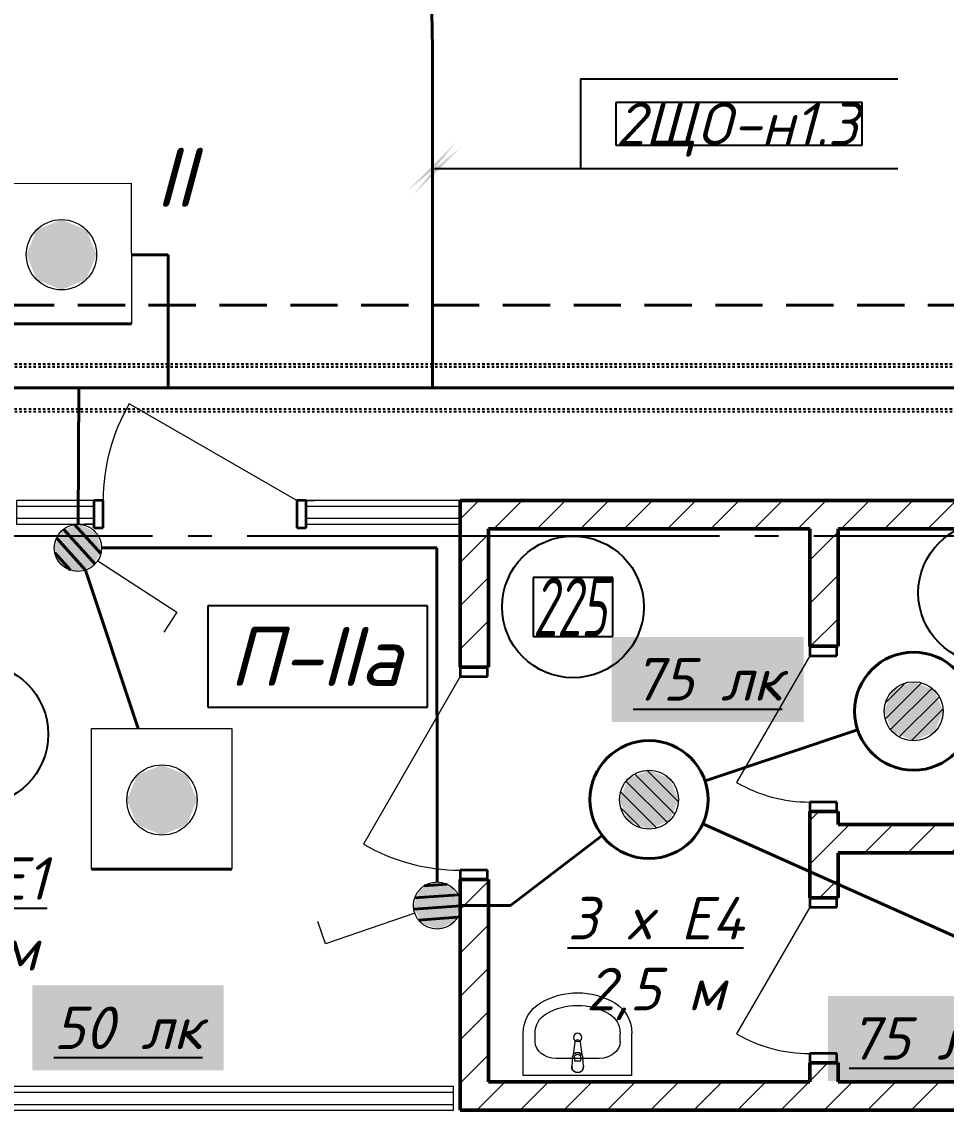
# Model space of a CAD drawing. Header units: millimetres. Extents: x 0 to 1286, y 0 to 420.
# Drawn here: x 228.65 to 267.79, y 255.26 to 301.37 of the extents above; entities that cross this region are included whole.
import ezdxf

# ---------------------------------------------------------------- set-up
doc = ezdxf.new("R2010")
doc.units = ezdxf.units.MM
doc.linetypes.add('JIS_02_2.0', pattern=[3, 2, -1])
doc.linetypes.add('ГОСТ 2.303 5', pattern=[24, 20, -1.5, 1, -1.5])
for name, color, linetype in [('Viewport1ForCustomObjects_0', 7, 'Continuous'), ('Viewport2ForCustomObjects_0', 7, 'Continuous'), ('Номер помещения', 7, 'Continuous'), ('СПКБ-0000-000-АР#002$0$Двери ArchiCAD', 7, 'Continuous'), ('СПКБ-0000-000-АР#002$0$Стены', 7, 'Continuous'), ('Строительные оси', 7, 'Continuous'), ('ЭМ_ЛОТКИ', 3, 'JIS_02_2.0'), ('ЭО_АВАРИЙНОЕ ОСВЕЩЕНИЕ', 7, 'Continuous'), ('ЭО_РАБОЧЕЕ ОСВЕЩЕНИЕ', 7, 'Continuous')]:
    doc.layers.add(name, color=color, linetype=linetype)
for name, color, linetype, lineweight, true_color in [('СПКБ-0000-000-АР#002$0$Двери ArchiCAD_Ном._пера__161', 7, 'Continuous', 13, 0xe11606), ('СПКБ-0000-000-АР#002$0$Двери ArchiCAD_Ном._пера__23', 7, 'Continuous', 35, 0xff6600), ('СПКБ-0000-000-АР#002$0$Двери ArchiCAD_Ном._пера__3', 7, 'Continuous', 18, 0xff6600), ('СПКБ-0000-000-АР#002$0$Двери ArchiCAD_Ном._пера__58', 7, 'Continuous', 50, 0xdf0000), ('СПКБ-0000-000-АР#002$0$Стены_Ном._пера__161', 7, 'Continuous', 13, 0xe11606), ('СПКБ-0000-000-АР#002$0$Стены_Ном._пера__58', 7, 'Continuous', 50, 0xdf0000)]:
    doc.layers.add(name, color=color, linetype=linetype, lineweight=lineweight, true_color=true_color)
doc.layers.add('СПКБ-0000-000-АР#002$0$Сантехника_Ном._пера__6', color=5, linetype='Continuous', lineweight=9)
doc.layers.add('СПКБ-0000-000-АР#002$0$Стены_Ном._пера__20', color=1, linetype='Continuous', lineweight=20)
doc.styles.add('1.8', font='isocpeui.ttf', dxfattribs={"height": 1.8})
doc.styles.add('2.5', font='isocpeui.ttf')
doc.styles.add('CustomTextStyle106', font='isocpeui.ttf', dxfattribs={"height": 1.8})
doc.styles.add('CustomTextStyle3', font='isocpeui.ttf', dxfattribs={"height": 2.5})
doc.styles.add('CustomTextStyle32', font='isocpeui.ttf', dxfattribs={"width": 0.594182, "height": 2.5})
pattern_1 = [(0, (0, 0), (0, 75), [0, -75])]
pattern_2 = [(45, (0, 0), (-91.9239, 91.9239), [])]

# ---------------------------------------------------------------- blocks, each defined once
blk = doc.blocks.new('*U672')
at = {"color": 0, "linetype": 'ByBlock', "lineweight": -2}
for p, q in [((-100, -31), (-100, -27000)), ((-100, -27000), (-100, -31)), ((-90, -27000), (-90, -31)), ((90, -31), (90, -27000)), ((100, -27000), (100, -31)), ((100, -27000), (100, -31))]:
    blk.add_line(p, q, dxfattribs=at)
blk = doc.blocks.new('*E728')
at = {"layer": 'Номер помещения', "color": 7, "linetype": 'Continuous', "true_color": 0xffffff}
for p, q in [((-84.083, 157.103), (-87.458, 157.103)), ((-87.458, 157.103), (-87.458, 154.603)), ((-84.083, 154.603), (-84.083, 157.103)), ((-87.458, 154.603), (-84.083, 154.603)), ((-87.458, 154.603), (-87.458, 154.603))]:
    blk.add_line(p, q, dxfattribs=at)
at = {"layer": 'Номер помещения', "color": 6, "linetype": 'Continuous'}
for p, q in [((-91.925, 155.906), (-101.231, 155.906)), ((-101.231, 155.906), (-101.231, 151.606)), ((-91.925, 151.606), (-91.925, 155.906)), ((-101.231, 151.606), (-91.925, 151.606))]:
    blk.add_line(p, q, dxfattribs=at)
for centre in [(-68.147, 156.449), (-85.771, 155.853), (-110.992, 150.462)]:
    blk.add_circle(centre, 3, dxfattribs=at)
at = {"layer": 'Строительные оси', "color": 3, "linetype": 'ГОСТ 2.303 5', "lineweight": 25}
blk.add_line((280.431, 158.857), (-283.569, 158.857), dxfattribs=at)
at = {"layer": 'ЭО_АВАРИЙНОЕ ОСВЕЩЕНИЕ', "color": 1, "linetype": 'JIS_02_2.0', "lineweight": 40}
blk.add_line((-151.738, 168.638), (-8.537, 168.638), dxfattribs=at)
at = {"layer": 'ЭО_РАБОЧЕЕ ОСВЕЩЕНИЕ', "color": 5, "lineweight": 40}
for p, q in [((-91.758, 182.059), (-91.719, 179.512)), ((-91.719, 179.512), (-91.719, 165.131)), ((-104.472, 170.773), (-102.908, 170.773)), ((-102.908, 170.773), (-102.908, 165.131)), ((-104.471, 167.849), (-110.421, 167.847)), ((-130.763, 165.131), (-106.695, 165.131)), ((-106.727, 159.355), (-106.695, 165.131)), ((-106.695, 165.131), (-102.908, 165.131)), ((-102.908, 165.131), (-91.719, 165.131)), ((-91.719, 165.131), (-54.225, 165.131)), ((-107.338, 159.151), (-106.006, 157.668)), ((-106.872, 159.345), (-105.763, 158.11)), ((-107.64, 158.775), (-106.413, 157.407)), ((-91.542, 158.357), (-105.733, 158.355)), ((-91.524, 144.204), (-91.542, 158.357)), ((-107.71, 158.139), (-107.052, 157.407)), ((-106.417, 157.406), (-104.181, 150.698)), ((-73.716, 150.642), (-80.179, 148.483)), ((-80.268, 146.67), (-69.048, 141.651)), ((-88.417, 143.204), (-84.536, 146.172)), ((-100.215, 144.748), (-106.165, 144.748)), ((-91.093, 144.107), (-92.075, 144.038)), ((-90.634, 143.661), (-92.467, 143.533)), ((-90.523, 143.192), (-92.512, 143.053)), ((-90.523, 143.204), (-88.417, 143.204)), ((-90.657, 142.705), (-92.312, 142.589))]:
    blk.add_line(p, q, dxfattribs=at)
at = {"layer": 'ЭО_РАБОЧЕЕ ОСВЕЩЕНИЕ', "color": 7, "lineweight": 0}
for p, q in [((-110.423, 173.797), (-104.473, 173.799)), ((-104.473, 173.799), (-104.471, 167.849)), ((-105.895, 157.809), (-102.544, 155.625)), ((-102.544, 155.625), (-103.09, 154.787)), ((-106.165, 150.698), (-100.215, 150.698)), ((-106.165, 144.748), (-106.165, 150.698)), ((-100.215, 150.698), (-100.215, 144.748)), ((-96.251, 141.577), (-96.576, 142.522)), ((-92.469, 142.879), (-96.251, 141.577))]:
    blk.add_line(p, q, dxfattribs=at)
at = {"layer": 'ЭО_РАБОЧЕЕ ОСВЕЩЕНИЕ', "color": 5, "lineweight": 0}
for p, q in [((-71.01, 152.639), (-72.55, 151.1)), ((-71.685, 152.638), (-72.548, 151.775)), ((-70.565, 152.411), (-72.322, 150.654)), ((-70.255, 152.047), (-71.957, 150.345)), ((-70.099, 151.53), (-71.44, 150.188)), ((-82.645, 148.937), (-81.304, 147.595)), ((-83.162, 148.78), (-81.46, 147.078)), ((-83.754, 148.025), (-82.215, 146.486)), ((-83.526, 148.471), (-81.769, 146.714)), ((-83.753, 147.35), (-82.89, 146.488))]:
    blk.add_line(p, q, dxfattribs=at)
at = {"layer": 'ЭО_РАБОЧЕЕ ОСВЕЩЕНИЕ', "color": 7, "lineweight": 0}
for centre, radius in [((-107.43, 170.773), 1.488), ((-106.733, 158.355), 1), ((-71.345, 151.435), 1.25), ((-103.173, 147.673), 1.488), ((-82.55, 147.69), 1.25), ((-91.523, 143.204), 1)]:
    blk.add_circle(centre, radius, dxfattribs=at)
at = {"layer": 'ЭО_РАБОЧЕЕ ОСВЕЩЕНИЕ', "color": 5, "lineweight": 40}
for centre in [(-71.345, 151.435), (-82.55, 147.69)]:
    blk.add_circle(centre, 2.5, dxfattribs=at)
at = {"layer": 'ЭО_РАБОЧЕЕ ОСВЕЩЕНИЕ', "color": 5, "lineweight": 0}
for points in [[(-107.43, 172.261), (-108.48, 171.825), (-106.378, 171.825)], [(-108.482, 171.825), (-108.917, 170.774), (-105.942, 170.774)], [(-108.48, 171.825), (-108.482, 171.825), (-106.378, 171.825)], [(-108.482, 171.825), (-106.378, 171.825), (-105.942, 170.774)], [(-108.48, 171.825), (-106.378, 171.825), (-106.378, 171.825)], [(-108.917, 170.774), (-108.917, 170.773), (-105.943, 170.773)], [(-108.917, 170.774), (-105.942, 170.774), (-105.943, 170.773)], [(-108.917, 170.773), (-108.481, 169.722), (-106.377, 169.722)], [(-108.917, 170.773), (-105.943, 170.773), (-106.377, 169.722)], [(-108.481, 169.722), (-108.481, 169.721), (-106.379, 169.721)], [(-108.481, 169.722), (-106.377, 169.722), (-106.379, 169.721)], [(-108.481, 169.721), (-106.379, 169.721), (-107.429, 169.286)], [(-107.401, 159.099), (-107.437, 159.023), (-105.989, 159.023)], [(-106.679, 159.353), (-107.401, 159.099), (-106.148, 159.099)], [(-107.401, 159.099), (-106.148, 159.099), (-105.989, 159.023)], [(-107.437, 159.023), (-107.732, 158.409), (-105.772, 158.409)], [(-107.437, 159.023), (-105.989, 159.023), (-105.772, 158.409)], [(-107.732, 158.409), (-107.694, 158.301), (-105.734, 158.301)], [(-107.732, 158.409), (-105.772, 158.409), (-105.734, 158.301)], [(-107.694, 158.301), (-107.477, 157.687), (-106.029, 157.687)], [(-107.694, 158.301), (-105.734, 158.301), (-106.029, 157.687)], [(-107.477, 157.687), (-107.318, 157.61), (-106.065, 157.61)], [(-107.477, 157.687), (-106.029, 157.687), (-106.065, 157.61)], [(-107.318, 157.61), (-106.065, 157.61), (-106.787, 157.356)], [(-71.345, 152.685), (-72.229, 152.319), (-70.461, 152.319)], [(-72.229, 152.319), (-72.595, 151.435), (-70.095, 151.435)], [(-72.229, 152.319), (-70.461, 152.319), (-70.095, 151.435)], [(-72.595, 151.435), (-72.229, 150.551), (-70.461, 150.551)], [(-72.595, 151.435), (-70.095, 151.435), (-70.461, 150.551)], [(-72.229, 150.551), (-70.461, 150.551), (-71.345, 150.185)], [(-103.173, 149.161), (-104.225, 148.725), (-102.121, 148.725)], [(-82.55, 148.94), (-83.434, 148.574), (-81.666, 148.574)], [(-104.225, 148.725), (-104.661, 147.673), (-101.686, 147.673)], [(-104.225, 148.725), (-102.121, 148.725), (-101.686, 147.673)], [(-83.434, 148.574), (-83.8, 147.69), (-81.3, 147.69)], [(-83.434, 148.574), (-81.666, 148.574), (-81.3, 147.69)], [(-104.661, 147.673), (-104.225, 146.621), (-102.121, 146.621)], [(-104.661, 147.673), (-101.686, 147.673), (-102.121, 146.621)], [(-83.8, 147.69), (-83.434, 146.807), (-81.666, 146.807)], [(-83.8, 147.69), (-81.3, 147.69), (-81.666, 146.807)], [(-83.434, 146.807), (-81.666, 146.807), (-82.55, 146.44)], [(-104.225, 146.621), (-102.121, 146.621), (-103.173, 146.186)], [(-92.08, 143.959), (-92.278, 143.86), (-90.818, 143.86)], [(-91.593, 144.202), (-92.08, 143.959), (-90.867, 143.959)], [(-92.08, 143.959), (-90.867, 143.959), (-90.818, 143.86)], [(-92.278, 143.86), (-92.474, 143.274), (-90.526, 143.274)], [(-92.278, 143.86), (-90.818, 143.86), (-90.526, 143.274)], [(-92.474, 143.274), (-92.521, 143.134), (-90.572, 143.134)], [(-92.521, 143.134), (-92.228, 142.548), (-90.768, 142.548)], [(-92.521, 143.134), (-90.572, 143.134), (-90.768, 142.548)], [(-92.474, 143.274), (-90.526, 143.274), (-90.572, 143.134)], [(-92.228, 142.548), (-92.179, 142.449), (-90.966, 142.449)], [(-92.228, 142.548), (-90.768, 142.548), (-90.966, 142.449)], [(-92.179, 142.449), (-90.966, 142.449), (-91.453, 142.206)]]:
    blk.add_solid(points, dxfattribs=at)
at = {"layer": 'Номер помещения', "linetype": 'Continuous', "style": 'CustomTextStyle32', "width": 0.594182}
blk.add_text('225', height=2.5, dxfattribs=at).set_placement((-87.458, 154.603))
at = {"layer": 'Номер помещения', "color": 0, "linetype": 'Continuous', "style": 'CustomTextStyle3'}
blk.add_text('П-IIа', height=2.5, dxfattribs=at).set_placement((-100.331, 152.506))
blk = doc.blocks.new('СПКБ-0000-000-АР#002$0$Однопольная Дверь 19_3')
at = {"layer": 'СПКБ-0000-000-АР#002$0$Двери ArchiCAD_Ном._пера__161', "color": 12, "linetype": 'Continuous', "lineweight": 13, "true_color": 0xe11606}
for p, q in [((-450, 0), (-487, 0)), ((-450, 0), (-450, -25)), ((450, 0), (450, -25)), ((450, 0), (487, 0)), ((-450, -25), (-450, -75)), ((450, -25), (450, -75)), ((-450, -75), (-450, -100)), ((450, -75), (450, -100)), ((-450, -100), (-487, -100)), ((450, -100), (487, -100))]:
    blk.add_line(p, q, dxfattribs=at)
at = {"layer": 'СПКБ-0000-000-АР#002$0$Двери ArchiCAD_Ном._пера__23', "color": 30, "linetype": 'Continuous', "lineweight": 35, "true_color": 0xff6600}
for p, q in [((-410, 0), (-450, 0)), ((-450, 0), (-450, -115)), ((-410, -115), (-410, 0)), ((450, 0), (410, 0)), ((410, 0), (410, -115)), ((450, -115), (450, 0)), ((-450, -115), (-410, -115)), ((410, -115), (450, -115))]:
    blk.add_line(p, q, dxfattribs=at)
at = {"layer": 'СПКБ-0000-000-АР#002$0$Двери ArchiCAD_Ном._пера__3', "color": 30, "linetype": 'Continuous', "lineweight": 18, "true_color": 0xff6600}
blk.add_line((410, 0), (-300.1, 410), dxfattribs=at)
blk.add_arc((410, 0), 820, 150, 180, dxfattribs=at)
blk = doc.blocks.new('СПКБ-0000-000-АР#002$0$Стена_20', base_point=(-10932.9, 16035.7))
at = {"layer": 'СПКБ-0000-000-АР#002$0$Стены_Ном._пера__161', "linetype": 'Continuous', "lineweight": 13, "true_color": 0xe11606}
h = blk.add_hatch(dxfattribs=at)
h.set_pattern_fill('ГИПС', color=12, style=0, pattern_type=2)
h.set_pattern_definition(pattern_1)
h.paths.add_polyline_path([(-10606.6, 16035.7), (-10932.9, 16035.7), (-10932.9, 16010.7), (-10606.6, 16010.7)])
h = blk.add_hatch(dxfattribs=at)
h.set_pattern_fill('ГИПС', color=12, style=0, pattern_type=2)
h.set_pattern_definition(pattern_1)
h.paths.add_polyline_path([(-9054.4, 16035.7), (-9706.6, 16035.7), (-9706.6, 16010.7), (-9054.4, 16010.7)])
h = blk.add_hatch(dxfattribs=at)
h.set_pattern_fill('ГИПС', color=12, style=0, pattern_type=2)
h.set_pattern_definition(pattern_1)
h.paths.add_polyline_path([(-10932.9, 15935.7), (-10606.6, 15935.7), (-10606.6, 15960.7), (-10932.9, 15960.7)])
h = blk.add_hatch(dxfattribs=at)
h.set_pattern_fill('ГИПС', color=12, style=0, pattern_type=2)
h.set_pattern_definition(pattern_1)
h.paths.add_polyline_path([(-9706.6, 15960.7), (-9706.6, 15935.7), (-9054.4, 15935.7), (-9054.4, 15960.7)])
at = {"layer": 'СПКБ-0000-000-АР#002$0$Стены_Ном._пера__161', "color": 12, "linetype": 'Continuous', "lineweight": 13, "true_color": 0xe11606}
for p, q in [((-10606.6, 16010.7), (-10932.9, 16010.7)), ((-10606.6, 16035.7), (-10643.6, 16035.7)), ((-10606.6, 16035.7), (-10606.6, 16010.7)), ((-10606.6, 16010.7), (-10606.6, 15960.7)), ((-9706.6, 16035.7), (-9669.6, 16035.7)), ((-9706.6, 16035.7), (-9706.6, 16010.7)), ((-9054.4, 16010.7), (-9706.6, 16010.7)), ((-9706.6, 16010.7), (-9706.6, 15960.7)), ((-10932.9, 15960.7), (-10606.6, 15960.7)), ((-10606.6, 15960.7), (-10606.6, 15935.7)), ((-9706.6, 15960.7), (-9054.4, 15960.7)), ((-9706.6, 15960.7), (-9706.6, 15935.7)), ((-10606.6, 15935.7), (-10643.6, 15935.7)), ((-9706.6, 15935.7), (-9669.6, 15935.7))]:
    blk.add_line(p, q, dxfattribs=at)
at = {"layer": 'СПКБ-0000-000-АР#002$0$Стены_Ном._пера__161', "color": 12, "linetype": 'Continuous', "lineweight": 13, "true_color": 0xe11606, "flags": 128}
for points in [[(-10606.6, 16035.7), (-10932.9, 16035.7)], [(-10932.9, 16035.7), (-10932.9, 15935.7)], [(-9054.4, 16035.7), (-9706.6, 16035.7)], [(-9054.4, 15935.7), (-9054.4, 16035.7)], [(-10932.9, 15935.7), (-10606.6, 15935.7)], [(-9706.6, 15935.7), (-9054.4, 15935.7)]]:
    blk.add_lwpolyline(points, dxfattribs=at)
at = {"layer": 'СПКБ-0000-000-АР#002$0$Двери ArchiCAD', "color": 21, "linetype": 'Continuous', "lineweight": 18, "true_color": 0xff9955, "zscale": 1000}
blk.add_blockref('СПКБ-0000-000-АР#002$0$Однопольная Дверь 19_3', (-10156.6, 16035.7), dxfattribs=at)
blk = doc.blocks.new('СПКБ-0000-000-АР#002$0$Стена_67', base_point=(-11707.3, 13453.2))
at = {"layer": 'СПКБ-0000-000-АР#002$0$Стены_Ном._пера__161', "linetype": 'Continuous', "lineweight": 13, "true_color": 0xe11606}
h = blk.add_hatch(dxfattribs=at)
h.set_pattern_fill('ГИПС', color=12, style=0, pattern_type=2)
h.set_pattern_definition(pattern_1)
h.paths.add_polyline_path([(-9082.6, 13553.2), (-11607.3, 13553.2), (-11632.3, 13528.2), (-9082.6, 13528.2)])
h = blk.add_hatch(dxfattribs=at)
h.set_pattern_fill('ГИПС', color=12, style=0, pattern_type=2)
h.set_pattern_definition(pattern_1)
h.paths.add_polyline_path([(-11707.3, 13453.2), (-9082.6, 13453.2), (-9082.6, 13478.2), (-11682.3, 13478.2)])
at = {"layer": 'СПКБ-0000-000-АР#002$0$Стены_Ном._пера__161', "color": 12, "linetype": 'Continuous', "lineweight": 13, "true_color": 0xe11606}
for p, q in [((-9082.6, 13528.2), (-11632.3, 13528.2)), ((-11682.3, 13478.2), (-9082.6, 13478.2))]:
    blk.add_line(p, q, dxfattribs=at)
at = {"layer": 'СПКБ-0000-000-АР#002$0$Стены_Ном._пера__161', "color": 12, "linetype": 'Continuous', "lineweight": 13, "true_color": 0xe11606, "flags": 128}
for points in [[(-9082.6, 13553.2), (-11607.3, 13553.2)], [(-9082.6, 13453.2), (-9082.6, 13553.2)], [(-11707.3, 13453.2), (-9082.6, 13453.2)]]:
    blk.add_lwpolyline(points, dxfattribs=at)
blk = doc.blocks.new('СПКБ-0000-000-АР#002$0$Однопольная Дверь 19_8')
at = {"layer": 'СПКБ-0000-000-АР#002$0$Двери ArchiCAD_Ном._пера__23', "color": 30, "linetype": 'Continuous', "lineweight": 35, "true_color": 0xff6600}
for p, q in [((-410, 0), (-450, 0)), ((-450, 0), (-450, -115)), ((-410, -115), (-410, 0)), ((450, 0), (410, 0)), ((410, 0), (410, -115)), ((450, -115), (450, 0)), ((-450, -115), (-410, -115)), ((410, -115), (450, -115))]:
    blk.add_line(p, q, dxfattribs=at)
at = {"layer": 'СПКБ-0000-000-АР#002$0$Двери ArchiCAD_Ном._пера__3', "color": 30, "linetype": 'Continuous', "lineweight": 18, "true_color": 0xff6600}
blk.add_line((410, 0), (-300.1, 410), dxfattribs=at)
blk.add_arc((410, 0), 820, 150, 180, dxfattribs=at)
at = {"layer": 'СПКБ-0000-000-АР#002$0$Двери ArchiCAD_Ном._пера__58', "color": 12, "linetype": 'Continuous', "lineweight": 50, "true_color": 0xdf0000}
for p, q in [((-450, 0), (-487, 0)), ((-450, 0), (-450, -115)), ((450, 0), (450, -115)), ((450, 0), (487, 0)), ((-450, -120), (-487, -120)), ((-450, -115), (-450, -120)), ((450, -115), (450, -120)), ((450, -120), (487, -120))]:
    blk.add_line(p, q, dxfattribs=at)
blk = doc.blocks.new('СПКБ-0000-000-АР#002$0$Стена_68', base_point=(-9054.4, 13454.2))
at = {"layer": 'СПКБ-0000-000-АР#002$0$Стены_Ном._пера__20', "linetype": 'Continuous', "lineweight": 20}
h = blk.add_hatch(dxfattribs=at)
h.set_pattern_fill('КИРПИЧ_ОБЫКНОВЕННЫЙ', color=1, style=0, pattern_type=2)
h.set_pattern_definition(pattern_2)
h.paths.add_polyline_path([(-8934.4, 15915.7), (-9054.4, 16035.7), (-9054.4, 15330.3), (-8939.4, 15330.3), (-8934.4, 15330.3)])
h = blk.add_hatch(dxfattribs=at)
h.set_pattern_fill('КИРПИЧ_ОБЫКНОВЕННЫЙ', color=1, style=0, pattern_type=2)
h.set_pattern_definition(pattern_2)
h.paths.add_polyline_path([(-8939.4, 14430.3), (-9054.4, 14430.3), (-9054.4, 13454.2), (-8934.4, 13574.2), (-8934.4, 14430.3)])
at = {"layer": 'СПКБ-0000-000-АР#002$0$Стены_Ном._пера__58', "color": 12, "linetype": 'Continuous', "lineweight": 50, "true_color": 0xdf0000}
for p, q in [((-9054.4, 15330.3), (-9054.4, 15367.3)), ((-8934.4, 15330.3), (-8934.4, 15367.3)), ((-9054.4, 15330.3), (-8939.4, 15330.3)), ((-8939.4, 15330.3), (-8934.4, 15330.3)), ((-9054.4, 14430.3), (-9054.4, 14393.3)), ((-9054.4, 14430.3), (-8939.4, 14430.3)), ((-8939.4, 14430.3), (-8934.4, 14430.3)), ((-8934.4, 14430.3), (-8934.4, 14393.3))]:
    blk.add_line(p, q, dxfattribs=at)
at = {"layer": 'СПКБ-0000-000-АР#002$0$Стены_Ном._пера__58', "color": 12, "linetype": 'Continuous', "lineweight": 50, "true_color": 0xdf0000, "flags": 128}
for points in [[(-9054.4, 16035.7), (-9054.4, 15330.3)], [(-8934.4, 15330.3), (-8934.4, 15915.7)], [(-9054.4, 14430.3), (-9054.4, 13454.2)], [(-8934.4, 13574.2), (-8934.4, 14430.3)]]:
    blk.add_lwpolyline(points, dxfattribs=at)
at = {"layer": 'СПКБ-0000-000-АР#002$0$Двери ArchiCAD', "color": 21, "linetype": 'Continuous', "lineweight": 18, "true_color": 0xff9955, "zscale": 1000, "rotation": 90}
blk.add_blockref('СПКБ-0000-000-АР#002$0$Однопольная Дверь 19_8', (-9054.4, 14880.3), dxfattribs=at)
blk = doc.blocks.new('СПКБ-0000-000-АР#002$0$Однопольная Дверь 19_9')
at = {"layer": 'СПКБ-0000-000-АР#002$0$Двери ArchiCAD_Ном._пера__23', "color": 30, "linetype": 'Continuous', "lineweight": 35, "true_color": 0xff6600}
for p, q in [((-310, 0), (-350, 0)), ((-350, 0), (-350, -115)), ((-310, -115), (-310, 0)), ((350, 0), (310, 0)), ((310, 0), (310, -115)), ((350, -115), (350, 0)), ((-350, -115), (-310, -115)), ((310, -115), (350, -115))]:
    blk.add_line(p, q, dxfattribs=at)
at = {"layer": 'СПКБ-0000-000-АР#002$0$Двери ArchiCAD_Ном._пера__3', "color": 30, "linetype": 'Continuous', "lineweight": 18, "true_color": 0xff6600}
blk.add_line((310, 0), (-226.9, 310), dxfattribs=at)
blk.add_arc((310, 0), 620, 150, 180, dxfattribs=at)
at = {"layer": 'СПКБ-0000-000-АР#002$0$Двери ArchiCAD_Ном._пера__58', "color": 12, "linetype": 'Continuous', "lineweight": 50, "true_color": 0xdf0000}
for p, q in [((-350, 0), (-387, 0)), ((-350, 0), (-350, -115)), ((350, 0), (350, -115)), ((350, 0), (387, 0)), ((-350, -120), (-387, -120)), ((-350, -115), (-350, -120)), ((350, -115), (350, -120)), ((350, -120), (387, -120))]:
    blk.add_line(p, q, dxfattribs=at)
blk = doc.blocks.new('СПКБ-0000-000-АР#002$0$Стена_69', base_point=(-7574.4, 13454.2))
at = {"layer": 'СПКБ-0000-000-АР#002$0$Стены_Ном._пера__20', "linetype": 'Continuous', "lineweight": 20}
h = blk.add_hatch(dxfattribs=at)
h.set_pattern_fill('КИРПИЧ_ОБЫКНОВЕННЫЙ', color=1, style=0, pattern_type=2)
h.set_pattern_definition(pattern_2)
h.paths.add_polyline_path([(-7454.4, 15915.7), (-7574.4, 15915.7), (-7574.4, 15418.8), (-7459.4, 15418.8), (-7454.4, 15418.8)])
h = blk.add_hatch(dxfattribs=at)
h.set_pattern_fill('КИРПИЧ_ОБЫКНОВЕННЫЙ', color=1, style=0, pattern_type=2)
h.set_pattern_definition(pattern_2)
h.paths.add_polyline_path([(-7459.4, 14718.8), (-7574.4, 14718.8), (-7574.4, 14353.4), (-7459.4, 14353.4), (-7454.4, 14353.4), (-7454.4, 14718.8)])
h = blk.add_hatch(dxfattribs=at)
h.set_pattern_fill('КИРПИЧ_ОБЫКНОВЕННЫЙ', color=1, style=0, pattern_type=2)
h.set_pattern_definition(pattern_2)
h.paths.add_polyline_path([(-7574.4, 13574.2), (-7454.4, 13574.2), (-7454.4, 13653.4), (-7459.4, 13653.4), (-7574.4, 13653.4)])
at = {"layer": 'СПКБ-0000-000-АР#002$0$Стены_Ном._пера__58', "color": 12, "linetype": 'Continuous', "lineweight": 50, "true_color": 0xdf0000}
for p, q in [((-7574.4, 15418.8), (-7574.4, 15455.8)), ((-7454.4, 15418.8), (-7454.4, 15455.8)), ((-7574.4, 15418.8), (-7459.4, 15418.8)), ((-7459.4, 15418.8), (-7454.4, 15418.8)), ((-7574.4, 14718.8), (-7574.4, 14681.8)), ((-7574.4, 14718.8), (-7459.4, 14718.8)), ((-7459.4, 14718.8), (-7454.4, 14718.8)), ((-7454.4, 14718.8), (-7454.4, 14681.8)), ((-7574.4, 14353.4), (-7574.4, 14390.4)), ((-7454.4, 14353.4), (-7454.4, 14390.4)), ((-7574.4, 14353.4), (-7459.4, 14353.4)), ((-7459.4, 14353.4), (-7454.4, 14353.4)), ((-7574.4, 13653.4), (-7574.4, 13616.4)), ((-7574.4, 13653.4), (-7459.4, 13653.4)), ((-7459.4, 13653.4), (-7454.4, 13653.4)), ((-7454.4, 13653.4), (-7454.4, 13616.4))]:
    blk.add_line(p, q, dxfattribs=at)
at = {"layer": 'СПКБ-0000-000-АР#002$0$Стены_Ном._пера__58', "color": 12, "linetype": 'Continuous', "lineweight": 50, "true_color": 0xdf0000, "flags": 128}
for points in [[(-7574.4, 15915.7), (-7574.4, 15418.8)], [(-7454.4, 15418.8), (-7454.4, 15915.7)], [(-7574.4, 14718.8), (-7574.4, 14353.4)], [(-7454.4, 14664.1), (-7454.4, 14718.8)], [(-7454.4, 14353.4), (-7454.4, 14544.1)], [(-7574.4, 13653.4), (-7574.4, 13574.2)], [(-7454.4, 13574.2), (-7454.4, 13653.4)]]:
    blk.add_lwpolyline(points, dxfattribs=at)
at = {"layer": 'СПКБ-0000-000-АР#002$0$Двери ArchiCAD', "color": 21, "linetype": 'Continuous', "lineweight": 18, "true_color": 0xff9955, "zscale": 1000, "rotation": 90}
for p in [(-7574.4, 15068.8), (-7574.4, 14003.4)]:
    blk.add_blockref('СПКБ-0000-000-АР#002$0$Однопольная Дверь 19_9', p, dxfattribs=at)
blk = doc.blocks.new('СПКБ-0000-000-АР#002$0$Стена_70', base_point=(-7574.4, 14544.1))
at = {"layer": 'СПКБ-0000-000-АР#002$0$Стены_Ном._пера__20', "linetype": 'Continuous', "lineweight": 20}
h = blk.add_hatch(dxfattribs=at)
h.set_pattern_fill('КИРПИЧ_ОБЫКНОВЕННЫЙ', color=1, style=0, pattern_type=2)
h.set_pattern_definition(pattern_2)
h.paths.add_polyline_path([(-7454.4, 14544.1), (-5896.7, 14544.1), (-5896.7, 14664.1), (-7454.4, 14664.1)])
at = {"layer": 'СПКБ-0000-000-АР#002$0$Стены_Ном._пера__58', "color": 12, "linetype": 'Continuous', "lineweight": 50, "true_color": 0xdf0000, "flags": 128}
for points in [[(-5896.7, 14664.1), (-7454.4, 14664.1)], [(-7454.4, 14544.1), (-5896.7, 14544.1)]]:
    blk.add_lwpolyline(points, dxfattribs=at)
blk = doc.blocks.new('СПКБ-0000-000-АР#002$0$Стена_78', base_point=(-9054.4, 13454.2))
at = {"layer": 'СПКБ-0000-000-АР#002$0$Стены_Ном._пера__20', "linetype": 'Continuous', "lineweight": 20}
h = blk.add_hatch(dxfattribs=at)
h.set_pattern_fill('КИРПИЧ_ОБЫКНОВЕННЫЙ', color=1, style=0, pattern_type=2)
h.set_pattern_definition(pattern_2)
h.paths.add_polyline_path([(-9054.4, 13454.2), (-5896.7, 13454.2), (-5896.7, 13574.2), (-8934.4, 13574.2)])
at = {"layer": 'СПКБ-0000-000-АР#002$0$Стены_Ном._пера__58', "color": 12, "linetype": 'Continuous', "lineweight": 50, "true_color": 0xdf0000, "flags": 128}
for points in [[(-7574.4, 13574.2), (-8934.4, 13574.2)], [(-5896.7, 13574.2), (-7454.4, 13574.2)], [(-9054.4, 13454.2), (-5896.7, 13454.2)]]:
    blk.add_lwpolyline(points, dxfattribs=at)
blk = doc.blocks.new('СПКБ-0000-000-АР#002$0$Стена_79', base_point=(-9054.4, 16035.7))
at = {"layer": 'СПКБ-0000-000-АР#002$0$Стены_Ном._пера__20', "linetype": 'Continuous', "lineweight": 20}
h = blk.add_hatch(dxfattribs=at)
h.set_pattern_fill('КИРПИЧ_ОБЫКНОВЕННЫЙ', color=1, style=0, pattern_type=2)
h.set_pattern_definition(pattern_2)
h.paths.add_polyline_path([(-6156.9, 15915.7), (-6156.9, 16035.7), (-9054.4, 16035.7), (-8934.4, 15915.7)])
at = {"layer": 'СПКБ-0000-000-АР#002$0$Стены_Ном._пера__58', "color": 12, "linetype": 'Continuous', "lineweight": 50, "true_color": 0xdf0000, "flags": 128}
for points in [[(-6156.9, 16035.7), (-9054.4, 16035.7)], [(-8934.4, 15915.7), (-7574.4, 15915.7)], [(-7454.4, 15915.7), (-6156.9, 15915.7)]]:
    blk.add_lwpolyline(points, dxfattribs=at)
blk = doc.blocks.new('СПКБ-0000-000-АР#002$0$Basin 01 70')
at = {"layer": 'СПКБ-0000-000-АР#002$0$Сантехника_Ном._пера__6', "color": 5, "linetype": 'Continuous', "lineweight": 9}
for p, q in [((-230, 0), (-230, -178.2)), ((230, 0), (-230, 0)), ((230, 0), (230, -178.2)), ((-23.9, -38.5), (-23.8, -33.4)), ((-21, -78.8), (-23.9, -38.5)), ((21, -78.8), (23.9, -38.5)), ((23.9, -38.5), (23.8, -33.5)), ((-91.1, -71.8), (-91.1, -71.8)), ((91.1, -71.8), (-91.1, -71.8)), ((-17.7, -88.3), (-11.1, -141.2)), ((-13.6, -76.6), (-13.6, -61.7)), ((-13.6, -61.7), (13.6, -61.7)), ((-13.6, -62.4), (13.6, -62.4)), ((11.1, -141.2), (17.7, -88.3)), ((13.6, -61.7), (13.6, -76.6)), ((-180, -142.5), (-180, -178.2)), ((180, -142.5), (180, -178.2))]:
    blk.add_line(p, q, dxfattribs=at)
blk.add_circle((0, -161.1), 17.5, dxfattribs=at)
for centre, radius, start, end in [((0, -36.8), 25, 339.2856, 200.7144), ((0, -36.8), 24, 7.8374, 171.8967), ((0, -76.2), 21.1, 185.1696, 354.8304), ((0, -76.9), 21.1, 185.1696, 354.8304), ((0, -76.6), 13.6, 180, 0), ((0, -139.8), 11.2, 187.1389, 352.8611)]:
    blk.add_arc(centre, radius, start, end, dxfattribs=at)
for centre, major_axis, ratio, start_param, end_param in [((-91.1, -142.5), (-88.9, 0), 0.796047, 4.712389, 6.283185), ((91.1, -142.5), (-88.9, 0), 0.796047, 3.141593, 4.712389), ((-91.1, -178.2), (0, -147.3), 0.942857, 4.712389, 5.78621), ((-91.1, -178.2), (0, -94.3), 0.942857, 4.712389, 5.78621), ((91.1, -178.2), (0, -94.3), 0.942857, 0.496975, 1.570796), ((91.1, -178.2), (0, -147.3), 0.942857, 0.496975, 1.570796), ((0, 0), (0, -297), 0.942857, 5.78621, 6.78016), ((0, 0), (0, -350), 0.942857, 5.78621, 6.78016)]:
    blk.add_ellipse(centre, major_axis=major_axis, ratio=ratio, start_param=start_param, end_param=end_param, dxfattribs=at)
blk = doc.blocks.new('*E727')
at = {"layer": 'СПКБ-0000-000-АР#002$0$Сантехника_Ном._пера__6', "color": 5, "linetype": 'Continuous', "lineweight": 9, "xscale": -0.01, "yscale": 0.01, "zscale": 10, "rotation": 180}
blk.add_blockref('СПКБ-0000-000-АР#002$0$Basin 01 70', (190.745, 184.663), dxfattribs=at)
at = {"layer": 'СПКБ-0000-000-АР#002$0$Стены', "color": 12, "lineweight": 13, "true_color": 0xe11606, "xscale": 0.01, "yscale": 0.01, "zscale": 0.01}
for name, p in [('СПКБ-0000-000-АР#002$0$Стена_20', (166.99, 209.015)), ('СПКБ-0000-000-АР#002$0$Стена_67', (159.246, 183.189))]:
    blk.add_blockref(name, p, dxfattribs=at)
at = {"layer": 'СПКБ-0000-000-АР#002$0$Стены', "color": 12, "lineweight": 50, "true_color": 0xdf0000, "xscale": 0.01, "yscale": 0.01, "zscale": 0.01}
for name, p in [('СПКБ-0000-000-АР#002$0$Стена_68', (185.775, 183.199)), ('СПКБ-0000-000-АР#002$0$Стена_79', (185.775, 209.015)), ('СПКБ-0000-000-АР#002$0$Стена_69', (200.575, 183.199)), ('СПКБ-0000-000-АР#002$0$Стена_70', (200.575, 194.098)), ('СПКБ-0000-000-АР#002$0$Стена_78', (185.775, 183.199))]:
    blk.add_blockref(name, p, dxfattribs=at)
blk = doc.blocks.new('CustomObjectsInViewport1_0')
at = {"layer": 'ЭО_РАБОЧЕЕ ОСВЕЩЕНИЕ'}
for p, q in [((252.303, 298.948), (265.738, 298.948)), ((252.303, 298.948), (252.303, 295.148)), ((246.125, 295.148), (252.303, 295.148)), ((252.303, 295.148), (265.738, 295.148))]:
    blk.add_line(p, q, dxfattribs=at)
at = {"layer": 'ЭО_РАБОЧЕЕ ОСВЕЩЕНИЕ', "color": 7, "true_color": 0xffffff}
for p, q in [((264.238, 297.948), (253.803, 297.948)), ((253.803, 297.948), (253.803, 296.148)), ((264.238, 296.148), (264.238, 297.948)), ((253.803, 296.148), (264.238, 296.148)), ((253.803, 296.148), (253.803, 296.148))]:
    blk.add_line(p, q, dxfattribs=at)
at = {"layer": 'ЭО_РАБОЧЕЕ ОСВЕЩЕНИЕ'}
blk.add_solid([(247.019, 296.254), (245.019, 294.254), (245.231, 294.042), (247.231, 296.042)], dxfattribs=at)
at = {"layer": 'ЭО_РАБОЧЕЕ ОСВЕЩЕНИЕ', "style": 'CustomTextStyle106'}
blk.add_text('2ЩO-н1.3', height=1.8, dxfattribs=at).set_placement((253.803, 296.148))

msp = doc.modelspace()

# ---------------------------------------------------------------- block references
msp.add_blockref('*E727', (61.438, 72.071))
at = {"layer": 'Viewport1ForCustomObjects_0'}
msp.add_blockref('CustomObjectsInViewport1_0', (0, 0), dxfattribs=at)
at = {"layer": 'Viewport2ForCustomObjects_0'}
msp.add_blockref('*E728', (337.756, 120.729), dxfattribs=at)
at = {"layer": 'ЭМ_ЛОТКИ', "xscale": 0.01, "yscale": 0.01, "zscale": 0.01, "rotation": 270}
msp.add_blockref('*U672', (446.747, 285.859), dxfattribs=at)

# ---------------------------------------------------------------- texts
at = {"layer": 'ЭО_РАБОЧЕЕ ОСВЕЩЕНИЕ', "attachment_point": 5}
for s, insert, char_height, style in [('II', (235.136, 294.784), 2.5, '2.5'), ('{\\L1 x Е1\\P}3,0 м', (226.406, 263.368), 1.8, '1.8'), ('{\\L3 x Е4\\P}2,5 м', (255.484, 261.685), 1.8, '1.8')]:
    msp.add_mtext(s, dxfattribs=dict(at, insert=insert, char_height=char_height, style=style))
at = {"layer": 'ЭО_РАБОЧЕЕ ОСВЕЩЕНИЕ', "char_height": 1.8, "attachment_point": 5, "style": '1.8', "bg_fill": 1, "box_fill_scale": 1.5, "bg_fill_color": 7, "bg_fill_true_color": 16777215, "bg_fill_transparency": 0}
for s, insert in [('{\\L75 лк}', (257.69, 273.514)), ('{\\L50 лк}', (233.146, 258.751)), ('{\\L75 лк}', (266.844, 258.301))]:
    msp.add_mtext(s, dxfattribs=dict(at, insert=insert))

doc.saveas('drawing.dxf')
